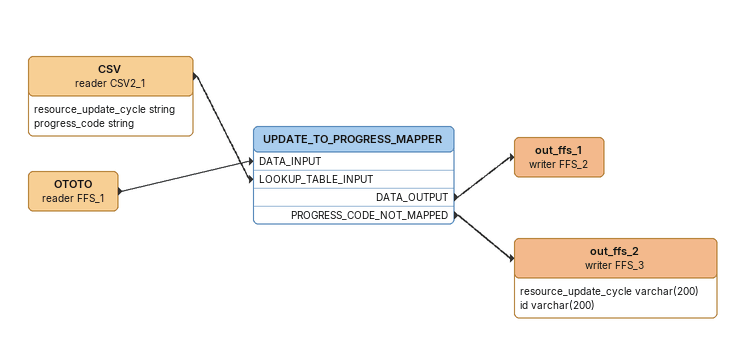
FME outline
CSV (reader CSV2_1)
    attributes: resource_update_cycle string, progress_code string
    -> UPDATE_TO_PROGRESS_MAPPER [LOOKUP_TABLE_INPUT]
OTOTO (reader FFS_1)
    -> UPDATE_TO_PROGRESS_MAPPER [DATA_INPUT]
UPDATE_TO_PROGRESS_MAPPER
    DATA_OUTPUT -> out_ffs_1 (writer FFS_2)
    PROGRESS_CODE_NOT_MAPPED -> out_ffs_2 (writer FFS_3)
out_ffs_1 (writer FFS_2)
out_ffs_2 (writer FFS_3)
    attributes: resource_update_cycle varchar(200), id varchar(200)
